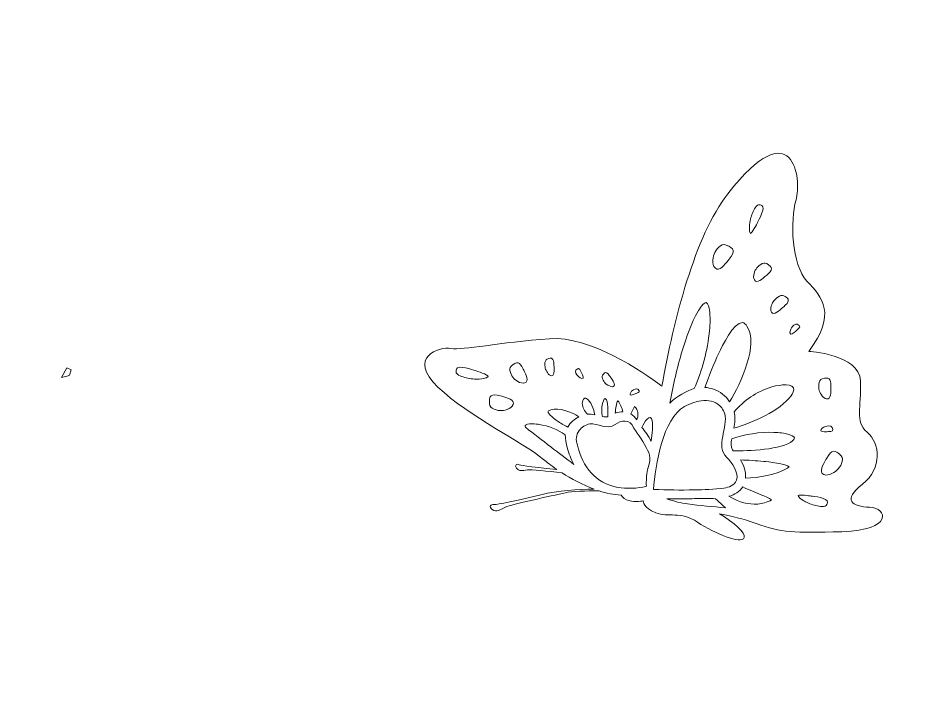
# Model space of a CAD drawing. Header units: millimetres. Extents: x -489 to 490, y -557 to 259.
# Drawn here: x -303.9 to -214.5, y -421.3 to -353.2 of the extents above; entities that cross this region are included whole.
import ezdxf

# ---------------------------------------------------------------- set-up
doc = ezdxf.new("R2010")
doc.units = ezdxf.units.MM
doc.header["$MEASUREMENT"] = 0
doc.layers.add('Layer 1', color=7, linetype='Continuous')

msp = doc.modelspace()

# ---------------------------------------------------------------- linework, layer by layer
at = {"layer": 'Layer 1', "color": 230, "lineweight": 20}
msp.add_open_spline([(-166.8468, -456.2661), (-160.4906, -442.8315), (-156.8329, -427.0741), (-156.8329, -410.2253), (-156.8329, -410.2253), (-156.8329, -393.3725), (-160.4906, -377.6175), (-166.8468, -364.1847), (-166.8468, -364.1847), (-162.2516, -359.85), (-159.2571, -352.8934), (-159.2571, -345.0271), (-159.2571, -345.0271), (-159.2571, -332.2163), (-167.1628, -321.8018), (-177.0625, -321.2727), (-177.0625, -321.2727), (-177.6615, -318.8629), (-178.2798, -316.4973), (-178.9244, -314.1809), (-178.9244, -314.1809), (-178.9244, -314.1809), (-178.9244, -285.2234), (-178.9244, -285.2234), (-178.9244, -285.2234), (-178.9244, -285.2234), (-428.9244, -285.2234), (-428.9244, -285.2234), (-428.9244, -285.2234), (-428.9244, -285.2234), (-428.9244, -314.1809), (-428.9244, -314.1809), (-428.9244, -314.1809), (-429.569, -316.4956), (-430.1873, -318.8637), (-430.7849, -321.2717), (-430.7849, -321.2717), (-440.686, -321.7997), (-448.5917, -332.2153), (-448.5917, -345.0237), (-448.5917, -345.0237), (-448.5917, -352.894), (-445.5972, -359.8484), (-441.002, -364.1808), (-441.002, -364.1808), (-447.3582, -377.6153), (-451.0159, -393.3727), (-451.0159, -410.2215), (-451.0159, -410.2215), (-451.0159, -427.0743), (-447.3582, -442.8294), (-441.002, -456.2621), (-441.002, -456.2621), (-445.5972, -460.5969), (-448.5917, -467.5535), (-448.5917, -475.4198), (-448.5917, -475.4198), (-448.5917, -488.2306), (-440.686, -498.6451), (-430.7863, -499.1742), (-430.7863, -499.1742), (-430.1873, -501.584), (-429.569, -503.9496), (-428.9244, -506.266), (-428.9244, -506.266), (-428.9244, -506.266), (-428.9244, -535.2235), (-428.9244, -535.2235), (-428.9244, -535.2235), (-428.9244, -535.2235), (-399.9669, -535.2235), (-399.9669, -535.2235), (-399.9669, -535.2235), (-397.6522, -535.8681), (-395.2841, -536.4863), (-392.8762, -537.084), (-392.8762, -537.084), (-392.3481, -546.9851), (-381.9325, -554.8908), (-369.1241, -554.8908), (-369.1241, -554.8908), (-361.2538, -554.8908), (-354.2994, -551.8963), (-349.967, -547.3011), (-349.967, -547.3011), (-336.5325, -553.6573), (-320.7751, -557.315), (-303.9263, -557.315), (-303.9263, -557.315), (-287.0735, -557.315), (-271.3185, -553.6573), (-257.8857, -547.3011), (-257.8857, -547.3011), (-253.551, -551.8963), (-246.5944, -554.8908), (-238.7281, -554.8908), (-238.7281, -554.8908), (-225.9173, -554.8908), (-215.5028, -546.9851), (-214.9737, -537.0854), (-214.9737, -537.0854), (-212.5639, -536.4863), (-210.1983, -535.8681), (-207.8819, -535.2235), (-207.8819, -535.2235), (-207.8819, -535.2235), (-178.9244, -535.2235), (-178.9244, -535.2235), (-178.9244, -535.2235), (-178.9244, -535.2235), (-178.9244, -506.266), (-178.9244, -506.266), (-178.9244, -506.266), (-178.2798, -503.9513), (-177.6615, -501.5832), (-177.0639, -499.1753), (-177.0639, -499.1753), (-167.1628, -498.6472), (-159.2571, -488.2316), (-159.2571, -475.4232), (-159.2571, -475.4232), (-159.2571, -467.5529), (-162.2516, -460.5985), (-166.8468, -456.2661)], degree=3, knots=[0, 0, 0, 0, 0.03125, 0.03125, 0.03125, 0.03125, 0.0625, 0.0625, 0.0625, 0.0625, 0.09375, 0.09375, 0.09375, 0.09375, 0.125, 0.125, 0.125, 0.125, 0.15625, 0.15625, 0.15625, 0.15625, 0.1875, 0.1875, 0.1875, 0.1875, 0.21875, 0.21875, 0.21875, 0.21875, 0.25, 0.25, 0.25, 0.25, 0.28125, 0.28125, 0.28125, 0.28125, 0.3125, 0.3125, 0.3125, 0.3125, 0.34375, 0.34375, 0.34375, 0.34375, 0.375, 0.375, 0.375, 0.375, 0.40625, 0.40625, 0.40625, 0.40625, 0.4375, 0.4375, 0.4375, 0.4375, 0.46875, 0.46875, 0.46875, 0.46875, 0.5, 0.5, 0.5, 0.5, 0.53125, 0.53125, 0.53125, 0.53125, 0.5625, 0.5625, 0.5625, 0.5625, 0.59375, 0.59375, 0.59375, 0.59375, 0.625, 0.625, 0.625, 0.625, 0.65625, 0.65625, 0.65625, 0.65625, 0.6875, 0.6875, 0.6875, 0.6875, 0.71875, 0.71875, 0.71875, 0.71875, 0.75, 0.75, 0.75, 0.75, 0.78125, 0.78125, 0.78125, 0.78125, 0.8125, 0.8125, 0.8125, 0.8125, 0.84375, 0.84375, 0.84375, 0.84375, 0.875, 0.875, 0.875, 0.875, 0.90625, 0.90625, 0.90625, 0.90625, 0.9375, 0.9375, 0.9375, 0.9375, 1, 1, 1, 1], dxfattribs=at)
at = {"layer": 'Layer 1', "color": 240, "lineweight": 20}
for points, knots in [([(-260.9765, -386.0111), (-262.1277, -385.796), (-265.356, -386.8789), (-262.2633, -389.8418), (-262.2633, -389.8418), (-259.1704, -392.805), (-253.7947, -395.3267), (-251.7979, -397.0141), (-251.7979, -397.0141), (-251.4864, -397.2772), (-251.0286, -397.6303), (-250.468, -398.0121), (-250.468, -398.0121), (-253.4484, -397.7287), (-254.1787, -397.5947), (-254.271, -397.521), (-254.271, -397.521), (-254.3653, -397.4487), (-254.751, -397.5502), (-254.4831, -397.8878), (-254.4831, -397.8878), (-254.2154, -398.2244), (-253.9141, -398.1311), (-253.3977, -398.0564), (-253.3977, -398.0564), (-253.046, -398.0036), (-251.3575, -398.189), (-249.9552, -398.35), (-249.9552, -398.35), (-249.048, -398.9285), (-247.9452, -399.5303), (-246.7843, -399.9609), (-246.7843, -399.9609), (-248.378, -399.9763), (-250.3345, -400.1005), (-252.0542, -400.5149), (-252.0542, -400.5149), (-255.7252, -401.3985), (-256.6383, -401.5386), (-256.7747, -401.4897), (-256.7747, -401.4897), (-256.9121, -401.4428), (-257.3115, -401.7104), (-256.874, -401.9905), (-256.874, -401.9905), (-256.4373, -402.2693), (-256.1302, -402.0472), (-255.5715, -401.7581), (-255.5715, -401.7581), (-255.0114, -401.4684), (-250.9722, -400.6368), (-249.6206, -400.3216), (-249.6206, -400.3216), (-248.9688, -400.1702), (-247.5633, -400.1333), (-246.2805, -400.1357), (-246.2805, -400.1357), (-245.5602, -400.3671), (-244.8256, -400.5235), (-244.1083, -400.5601), (-244.1083, -400.5601), (-243.9408, -400.8043), (-243.6764, -401.0035), (-243.3297, -401.1021), (-243.3297, -401.1021), (-242.6763, -401.289), (-241.9101, -401.1331), (-241.9101, -401.1331), (-241.9101, -401.1331), (-241.9101, -401.1331), (-241.9248, -401.8428), (-240.6662, -402.3171), (-240.6662, -402.3171), (-239.4065, -402.7897), (-238.2211, -402.1157), (-236.5087, -403.2498), (-236.5087, -403.2498), (-234.7958, -404.3829), (-232.1846, -405.4482), (-231.8892, -404.7729), (-231.8892, -404.7729), (-231.6885, -404.3134), (-232.9394, -403.2346), (-234.3424, -402.4072), (-234.3424, -402.4072), (-233.265, -402.614), (-231.9592, -402.914), (-230.7133, -403.36), (-230.7133, -403.36), (-228.1391, -404.2818), (-227.1136, -404.3179), (-222.187, -404.1854), (-222.187, -404.1854), (-217.059, -404.0464), (-217.6611, -401.8187), (-219.4423, -401.7585), (-219.4423, -401.7585), (-221.2004, -401.6996), (-222.1469, -401.0578), (-220.1613, -399.4869), (-220.1613, -399.4869), (-218.1344, -397.8842), (-218.4063, -395.4206), (-219.6937, -394.3174), (-219.6937, -394.3174), (-220.9712, -393.2231), (-220.2282, -391.8921), (-220.3529, -389.2387), (-220.3529, -389.2387), (-220.4769, -386.5678), (-225.4839, -386.3006), (-225.4839, -386.3006), (-225.4839, -386.3006), (-222.6986, -382.5792), (-224.1086, -380.9995), (-225.6616, -379.3395), (-225.6616, -379.3395), (-227.2032, -377.6912), (-227.3346, -373.321), (-226.7463, -371.2903), (-226.7463, -371.2903), (-226.1524, -369.2417), (-227.0045, -362.3425), (-233.5038, -370.6661), (-233.5038, -370.6661), (-236.796, -374.8839), (-238.8562, -383.1126), (-240.0511, -389.7427), (-240.0511, -389.7427), (-241.9751, -388.3124), (-247.1945, -384.7568), (-251.1883, -385.0449), (-251.1883, -385.0449), (-256.1779, -385.4056), (-259.8243, -386.2251), (-260.9765, -386.0111)], [0, 0, 0, 0, 0.0285714, 0.0285714, 0.0285714, 0.0285714, 0.0571429, 0.0571429, 0.0571429, 0.0571429, 0.0857143, 0.0857143, 0.0857143, 0.0857143, 0.1142857, 0.1142857, 0.1142857, 0.1142857, 0.1428571, 0.1428571, 0.1428571, 0.1428571, 0.1714286, 0.1714286, 0.1714286, 0.1714286, 0.2, 0.2, 0.2, 0.2, 0.2285714, 0.2285714, 0.2285714, 0.2285714, 0.2571429, 0.2571429, 0.2571429, 0.2571429, 0.2857143, 0.2857143, 0.2857143, 0.2857143, 0.3142857, 0.3142857, 0.3142857, 0.3142857, 0.3428571, 0.3428571, 0.3428571, 0.3428571, 0.3714286, 0.3714286, 0.3714286, 0.3714286, 0.4, 0.4, 0.4, 0.4, 0.4285714, 0.4285714, 0.4285714, 0.4285714, 0.4571429, 0.4571429, 0.4571429, 0.4571429, 0.4857143, 0.4857143, 0.4857143, 0.4857143, 0.5142857, 0.5142857, 0.5142857, 0.5142857, 0.5428571, 0.5428571, 0.5428571, 0.5428571, 0.5714286, 0.5714286, 0.5714286, 0.5714286, 0.6, 0.6, 0.6, 0.6, 0.6285714, 0.6285714, 0.6285714, 0.6285714, 0.6571429, 0.6571429, 0.6571429, 0.6571429, 0.6857143, 0.6857143, 0.6857143, 0.6857143, 0.7142857, 0.7142857, 0.7142857, 0.7142857, 0.7428571, 0.7428571, 0.7428571, 0.7428571, 0.7714286, 0.7714286, 0.7714286, 0.7714286, 0.8, 0.8, 0.8, 0.8, 0.8285714, 0.8285714, 0.8285714, 0.8285714, 0.8571429, 0.8571429, 0.8571429, 0.8571429, 0.8857143, 0.8857143, 0.8857143, 0.8857143, 0.9142857, 0.9142857, 0.9142857, 0.9142857, 0.9428571, 0.9428571, 0.9428571, 0.9428571, 1, 1, 1, 1]), ([(-231.2656, -374.6), (-231.4385, -374.5079), (-231.3643, -373.7022), (-231.3397, -373.5462), (-231.3397, -373.5462), (-231.3397, -373.5462), (-231.2956, -373.3324), (-231.2956, -373.3324), (-231.2956, -373.3324), (-231.2063, -372.9437), (-231.0618, -372.5187), (-230.8605, -372.173), (-230.8605, -372.173), (-230.8049, -372.0775), (-230.5932, -371.7513), (-230.4599, -371.7576), (-230.4599, -371.7576), (-230.3628, -371.765), (-230.2206, -371.775), (-230.1289, -371.8275), (-230.1289, -371.8275), (-229.7479, -372.0456), (-230.4416, -373.311), (-230.5579, -373.5221), (-230.5579, -373.5221), (-230.6378, -373.667), (-231.109, -374.5721), (-231.2656, -374.6)], [0, 0, 0, 0, 0.125, 0.125, 0.125, 0.125, 0.25, 0.25, 0.25, 0.25, 0.375, 0.375, 0.375, 0.375, 0.5, 0.5, 0.5, 0.5, 0.625, 0.625, 0.625, 0.625, 0.75, 0.75, 0.75, 0.75, 1, 1, 1, 1]), ([(-234.614, -378.1373), (-235.1318, -377.9352), (-235.0329, -377.0682), (-234.8744, -376.6626), (-234.8744, -376.6626), (-234.7174, -376.2609), (-234.2032, -375.5514), (-233.683, -375.7545), (-233.683, -375.7545), (-232.8591, -376.0763), (-232.7544, -376.4011), (-233.3871, -377.1701), (-233.3871, -377.1701), (-233.6058, -377.4358), (-234.1985, -378.2994), (-234.614, -378.1373)], [0, 0, 0, 0, 0.2, 0.2, 0.2, 0.2, 0.4, 0.4, 0.4, 0.4, 0.6, 0.6, 0.6, 0.6, 1, 1, 1, 1]), ([(-230.763, -379.3298), (-231.1298, -379.0951), (-230.8948, -378.4185), (-230.7159, -378.1409), (-230.7159, -378.1409), (-230.5346, -377.8597), (-230.0148, -377.3682), (-229.6497, -377.6018), (-229.6497, -377.6018), (-229.0527, -377.9838), (-229.0332, -378.2361), (-229.6502, -378.741), (-229.6502, -378.741), (-229.8507, -378.9052), (-230.4796, -379.5111), (-230.763, -379.3298)], [0, 0, 0, 0, 0.2, 0.2, 0.2, 0.2, 0.4, 0.4, 0.4, 0.4, 0.6, 0.6, 0.6, 0.6, 1, 1, 1, 1]), ([(-229.0799, -382.5127), (-229.441, -382.3128), (-229.1776, -381.6373), (-229.0199, -381.392), (-229.0199, -381.392), (-228.843, -381.1168), (-228.3127, -380.5953), (-227.9462, -380.7979), (-227.9462, -380.7979), (-227.812, -380.8721), (-227.5995, -380.9896), (-227.5288, -381.1328), (-227.5288, -381.1328), (-227.4059, -381.382), (-227.8063, -381.7397), (-227.962, -381.8722), (-227.962, -381.8722), (-228.1557, -382.0369), (-228.7983, -382.6686), (-229.0799, -382.5127)], [0, 0, 0, 0, 0.1666667, 0.1666667, 0.1666667, 0.1666667, 0.3333333, 0.3333333, 0.3333333, 0.3333333, 0.5, 0.5, 0.5, 0.5, 0.6666667, 0.6666667, 0.6666667, 0.6666667, 1, 1, 1, 1]), ([(-239.2626, -391.4263), (-238.9461, -389.6824), (-238.5308, -387.9077), (-238.0325, -386.2412), (-238.0325, -386.2412), (-237.6424, -384.9368), (-237.1454, -383.4964), (-236.4569, -382.3186), (-236.4569, -382.3186), (-236.3666, -382.1642), (-235.8947, -381.4012), (-235.6503, -381.4647), (-235.6503, -381.4647), (-235.4652, -381.5128), (-235.3587, -382.0577), (-235.3352, -382.2072), (-235.3352, -382.2072), (-235.2334, -382.8532), (-235.2673, -383.5987), (-235.3292, -384.2476), (-235.3292, -384.2476), (-235.5124, -386.168), (-236.0671, -388.2123), (-236.8425, -389.9815), (-236.8425, -389.9815), (-237.5907, -390.2449), (-238.6063, -390.7495), (-239.2626, -391.4263)], [0, 0, 0, 0, 0.125, 0.125, 0.125, 0.125, 0.25, 0.25, 0.25, 0.25, 0.375, 0.375, 0.375, 0.375, 0.5, 0.5, 0.5, 0.5, 0.625, 0.625, 0.625, 0.625, 0.75, 0.75, 0.75, 0.75, 1, 1, 1, 1]), ([(-235.7824, -389.8709), (-235.3885, -388.7287), (-234.9112, -387.5559), (-234.4015, -386.4747), (-234.4015, -386.4747), (-234.1128, -385.8624), (-232.9067, -383.3653), (-232.0689, -383.4431), (-232.0689, -383.4431), (-231.8732, -383.4612), (-231.7227, -383.6365), (-231.6222, -383.7896), (-231.6222, -383.7896), (-230.42, -385.6195), (-232.2174, -389.4448), (-233.342, -391.3086), (-233.342, -391.3086), (-233.7141, -390.7113), (-234.2628, -390.2859), (-234.9475, -390.0514), (-234.9475, -390.0514), (-235.1898, -389.9683), (-235.4959, -389.8978), (-235.7824, -389.8709)], [0, 0, 0, 0, 0.1428571, 0.1428571, 0.1428571, 0.1428571, 0.2857143, 0.2857143, 0.2857143, 0.2857143, 0.4285714, 0.4285714, 0.4285714, 0.4285714, 0.5714286, 0.5714286, 0.5714286, 0.5714286, 0.7142857, 0.7142857, 0.7142857, 0.7142857, 1, 1, 1, 1]), ([(-227.2721, -384.5844), (-227.4491, -384.4864), (-227.2778, -384.0872), (-227.2056, -383.9749), (-227.2056, -383.9749), (-227.1178, -383.8381), (-226.8066, -383.516), (-226.6194, -383.6194), (-226.6194, -383.6194), (-226.2769, -383.8085), (-226.3112, -383.8993), (-226.6427, -384.1815), (-226.6427, -384.1815), (-226.7273, -384.2535), (-227.1523, -384.6507), (-227.2721, -384.5844)], [0, 0, 0, 0, 0.2, 0.2, 0.2, 0.2, 0.4, 0.4, 0.4, 0.4, 0.6, 0.6, 0.6, 0.6, 1, 1, 1, 1]), ([(-251.4492, -387.0826), (-250.9182, -386.8469), (-250.7993, -386.9945), (-250.7635, -387.624), (-250.7635, -387.624), (-250.7523, -387.82), (-250.6574, -388.5941), (-250.8843, -388.6941), (-250.8843, -388.6941), (-251.1892, -388.8285), (-251.5023, -388.3064), (-251.5823, -388.0887), (-251.5823, -388.0887), (-251.6726, -387.8423), (-251.7589, -387.2201), (-251.4492, -387.0826)], [0, 0, 0, 0, 0.2, 0.2, 0.2, 0.2, 0.4, 0.4, 0.4, 0.4, 0.6, 0.6, 0.6, 0.6, 1, 1, 1, 1]), ([(-258.5605, -388.212), (-258.4049, -388.2664), (-257.3105, -388.6202), (-257.2742, -388.7812), (-257.2742, -388.7812), (-257.285, -388.8383), (-257.4782, -388.9196), (-257.5242, -388.9359), (-257.5242, -388.9359), (-257.7834, -389.0277), (-258.104, -389.0545), (-258.3771, -389.0566), (-258.3771, -389.0566), (-258.3771, -389.0566), (-258.6316, -389.0461), (-258.6316, -389.0461), (-258.6316, -389.0461), (-259.0567, -389.0184), (-259.5278, -388.9393), (-259.9272, -388.7878), (-259.9272, -388.7878), (-260.0468, -388.7423), (-260.4279, -388.5766), (-260.4493, -388.4254), (-260.4493, -388.4254), (-260.4612, -388.3199), (-260.4795, -388.1623), (-260.4388, -388.0544), (-260.4388, -388.0544), (-260.2736, -387.6162), (-258.8047, -388.1266), (-258.5605, -388.212)], [0, 0, 0, 0, 0.1111111, 0.1111111, 0.1111111, 0.1111111, 0.2222222, 0.2222222, 0.2222222, 0.2222222, 0.3333333, 0.3333333, 0.3333333, 0.3333333, 0.4444444, 0.4444444, 0.4444444, 0.4444444, 0.5555556, 0.5555556, 0.5555556, 0.5555556, 0.6666667, 0.6666667, 0.6666667, 0.6666667, 0.7777778, 0.7777778, 0.7777778, 0.7777778, 1, 1, 1, 1]), ([(-253.8072, -388.0654), (-253.6922, -388.3143), (-253.2447, -389.1018), (-253.5127, -389.3413), (-253.5127, -389.3413), (-253.8588, -389.6507), (-254.4904, -389.2457), (-254.7384, -388.9791), (-254.7384, -388.9791), (-254.9797, -388.7196), (-255.3377, -388.0685), (-254.9947, -387.7609), (-254.9947, -387.7609), (-254.4392, -387.2628), (-254.1606, -387.2996), (-253.8072, -388.0654)], [0, 0, 0, 0, 0.2, 0.2, 0.2, 0.2, 0.4, 0.4, 0.4, 0.4, 0.6, 0.6, 0.6, 0.6, 1, 1, 1, 1]), ([(-299.6227, -388.9072), (-299.6227, -388.9072), (-299.0716, -387.9492), (-299.0716, -387.9492), (-299.0716, -387.9492), (-299.0716, -387.9492), (-298.6587, -388.1326), (-298.6587, -388.1326), (-298.6587, -388.1326), (-298.6587, -388.1326), (-298.8128, -388.6719), (-298.8128, -388.6719), (-298.8128, -388.6719), (-298.8128, -388.6719), (-298.9535, -388.7128), (-298.9535, -388.7128), (-298.9535, -388.7128), (-298.9535, -388.7128), (-299.6227, -388.9072), (-299.6227, -388.9072)], [0, 0, 0, 0, 0.1666667, 0.1666667, 0.1666667, 0.1666667, 0.3333333, 0.3333333, 0.3333333, 0.3333333, 0.5, 0.5, 0.5, 0.5, 0.6666667, 0.6666667, 0.6666667, 0.6666667, 1, 1, 1, 1]), ([(-248.5878, -388.1563), (-248.336, -387.9017), (-248.2665, -387.9559), (-248.0913, -388.3151), (-248.0913, -388.3151), (-248.052, -388.3954), (-247.7933, -388.8779), (-247.8702, -388.9557), (-247.8702, -388.9557), (-247.9946, -389.0814), (-248.318, -388.8335), (-248.4014, -388.7438), (-248.4014, -388.7438), (-248.4955, -388.6424), (-248.7191, -388.289), (-248.5878, -388.1563)], [0, 0, 0, 0, 0.2, 0.2, 0.2, 0.2, 0.4, 0.4, 0.4, 0.4, 0.6, 0.6, 0.6, 0.6, 1, 1, 1, 1]), ([(-245.9436, -388.6763), (-245.8847, -388.5898), (-245.7763, -388.4292), (-245.6731, -388.3923), (-245.6731, -388.3923), (-245.5041, -388.3319), (-245.2551, -388.6942), (-245.1865, -388.7983), (-245.1865, -388.7983), (-245.0885, -388.9467), (-244.6474, -389.536), (-244.7715, -389.7178), (-244.7715, -389.7178), (-244.9346, -389.9568), (-245.4232, -389.6707), (-245.5695, -389.5474), (-245.5695, -389.5474), (-245.7521, -389.3935), (-246.1152, -388.9284), (-245.9436, -388.6763)], [0, 0, 0, 0, 0.1666667, 0.1666667, 0.1666667, 0.1666667, 0.3333333, 0.3333333, 0.3333333, 0.3333333, 0.5, 0.5, 0.5, 0.5, 0.6666667, 0.6666667, 0.6666667, 0.6666667, 1, 1, 1, 1]), ([(-229.2608, -389.862), (-228.8306, -389.7259), (-227.286, -389.3631), (-226.992, -389.9054), (-226.992, -389.9054), (-226.8633, -390.1428), (-227.1031, -390.5194), (-227.2372, -390.7014), (-227.2372, -390.7014), (-228.3349, -392.1927), (-231.0452, -393.3827), (-232.9231, -393.9308), (-232.9231, -393.9308), (-232.7988, -393.4056), (-232.7821, -392.7906), (-232.8675, -392.2832), (-232.8675, -392.2832), (-231.9384, -391.1801), (-230.6345, -390.2969), (-229.2608, -389.862)], [0, 0, 0, 0, 0.1666667, 0.1666667, 0.1666667, 0.1666667, 0.3333333, 0.3333333, 0.3333333, 0.3333333, 0.5, 0.5, 0.5, 0.5, 0.6666667, 0.6666667, 0.6666667, 0.6666667, 1, 1, 1, 1]), ([(-223.5557, -390.999), (-223.9717, -391.1279), (-224.3372, -390.5127), (-224.4341, -390.1966), (-224.4341, -390.1966), (-224.5309, -389.8799), (-224.5743, -389.1626), (-224.1582, -389.0335), (-224.1582, -389.0335), (-223.4811, -388.8236), (-223.2755, -388.9724), (-223.2878, -389.7693), (-223.2878, -389.7693), (-223.2918, -390.028), (-223.2348, -390.8995), (-223.5557, -390.999)], [0, 0, 0, 0, 0.2, 0.2, 0.2, 0.2, 0.4, 0.4, 0.4, 0.4, 0.6, 0.6, 0.6, 0.6, 1, 1, 1, 1]), ([(-256.0752, -390.7162), (-255.7671, -390.8037), (-254.7982, -390.9901), (-254.7805, -391.4045), (-254.7805, -391.4045), (-254.7584, -391.9253), (-255.54, -392.1639), (-255.942, -392.1801), (-255.942, -392.1801), (-256.3447, -392.1962), (-257.1456, -392.0226), (-257.168, -391.5015), (-257.168, -391.5015), (-257.2036, -390.6755), (-256.9754, -390.4608), (-256.0752, -390.7162)], [0, 0, 0, 0, 0.2, 0.2, 0.2, 0.2, 0.4, 0.4, 0.4, 0.4, 0.6, 0.6, 0.6, 0.6, 1, 1, 1, 1]), ([(-242.9701, -390.1841), (-242.8719, -390.1066), (-242.534, -389.9312), (-242.4229, -390.0545), (-242.4229, -390.0545), (-242.2115, -390.2894), (-242.2623, -390.3386), (-242.5916, -390.4675), (-242.5916, -390.4675), (-242.6648, -390.4961), (-243.1319, -390.6969), (-243.1946, -390.6274), (-243.1946, -390.6274), (-243.2947, -390.5163), (-243.0494, -390.2468), (-242.9701, -390.1841)], [0, 0, 0, 0, 0.2, 0.2, 0.2, 0.2, 0.4, 0.4, 0.4, 0.4, 0.6, 0.6, 0.6, 0.6, 1, 1, 1, 1]), ([(-247.5166, -390.9845), (-247.085, -391.2412), (-246.8201, -392.0166), (-246.704, -392.5964), (-246.704, -392.5964), (-246.9433, -392.5464), (-247.2062, -392.5266), (-247.432, -392.5379), (-247.432, -392.5379), (-247.7124, -392.2542), (-247.9465, -391.8753), (-247.9499, -391.4692), (-247.9499, -391.4692), (-247.9514, -391.3028), (-247.8922, -391.0035), (-247.7015, -390.9486), (-247.7015, -390.9486), (-247.6369, -390.9301), (-247.5723, -390.9513), (-247.5166, -390.9845)], [0, 0, 0, 0, 0.1666667, 0.1666667, 0.1666667, 0.1666667, 0.3333333, 0.3333333, 0.3333333, 0.3333333, 0.5, 0.5, 0.5, 0.5, 0.6666667, 0.6666667, 0.6666667, 0.6666667, 1, 1, 1, 1]), ([(-245.9445, -392.7731), (-246.0395, -392.3531), (-246.0626, -391.8825), (-245.9582, -391.469), (-245.9582, -391.469), (-245.9368, -391.3844), (-245.8011, -390.9838), (-245.6845, -390.982), (-245.6845, -390.982), (-245.6782, -390.9819), (-245.6636, -390.992), (-245.6592, -390.9954), (-245.6592, -390.9954), (-245.3658, -391.2203), (-245.3907, -392.3331), (-245.426, -392.7834), (-245.426, -392.7834), (-245.5356, -392.8288), (-245.7838, -392.8013), (-245.9445, -392.7731)], [0, 0, 0, 0, 0.1666667, 0.1666667, 0.1666667, 0.1666667, 0.3333333, 0.3333333, 0.3333333, 0.3333333, 0.5, 0.5, 0.5, 0.5, 0.6666667, 0.6666667, 0.6666667, 0.6666667, 1, 1, 1, 1]), ([(-244.6889, -392.4189), (-244.6406, -392.0057), (-244.549, -391.4058), (-244.431, -391.2023), (-244.431, -391.2023), (-244.1775, -391.473), (-243.9984, -391.9154), (-243.9115, -392.3095), (-243.9115, -392.3095), (-244.1682, -392.297), (-244.4409, -392.3375), (-244.6889, -392.4189)], [0, 0, 0, 0, 0.25, 0.25, 0.25, 0.25, 0.5, 0.5, 0.5, 0.5, 1, 1, 1, 1]), ([(-240.8698, -399.9952), (-240.7316, -397.5877), (-239.9442, -392.9469), (-237.8082, -391.7824), (-237.8082, -391.7824), (-236.7199, -391.1891), (-235.0134, -390.7456), (-234.119, -391.9145), (-234.119, -391.9145), (-233.987, -392.0871), (-233.8889, -392.2818), (-233.8246, -392.4891), (-233.8246, -392.4891), (-233.4245, -393.7795), (-234.8197, -395.7361), (-233.6114, -396.8263), (-233.6114, -396.8263), (-233.0722, -397.3127), (-232.3989, -398.3318), (-232.6524, -399.0831), (-232.6524, -399.0831), (-232.8284, -399.6048), (-233.42, -399.7913), (-233.9119, -399.8616), (-233.9119, -399.8616), (-234.8685, -399.9982), (-235.8942, -400.027), (-236.8605, -400.0429), (-236.8605, -400.0429), (-238.1913, -400.0648), (-239.5376, -400.0469), (-240.8698, -399.9952)], [0, 0, 0, 0, 0.1111111, 0.1111111, 0.1111111, 0.1111111, 0.2222222, 0.2222222, 0.2222222, 0.2222222, 0.3333333, 0.3333333, 0.3333333, 0.3333333, 0.4444444, 0.4444444, 0.4444444, 0.4444444, 0.5555556, 0.5555556, 0.5555556, 0.5555556, 0.6666667, 0.6666667, 0.6666667, 0.6666667, 0.7777778, 0.7777778, 0.7777778, 0.7777778, 1, 1, 1, 1]), ([(-251.0825, -392.1043), (-250.2431, -391.8426), (-249.0755, -392.3005), (-248.2777, -392.7949), (-248.2777, -392.7949), (-248.7317, -393.0143), (-249.1454, -393.3805), (-249.3975, -393.8091), (-249.3975, -393.8091), (-249.7583, -393.6183), (-250.1209, -393.4018), (-250.4526, -393.1759), (-250.4526, -393.1759), (-250.622, -393.0604), (-251.3933, -392.5076), (-251.3441, -392.2669), (-251.3441, -392.2669), (-251.3281, -392.1891), (-251.1436, -392.1233), (-251.0825, -392.1043)], [0, 0, 0, 0, 0.1666667, 0.1666667, 0.1666667, 0.1666667, 0.3333333, 0.3333333, 0.3333333, 0.3333333, 0.5, 0.5, 0.5, 0.5, 0.6666667, 0.6666667, 0.6666667, 0.6666667, 1, 1, 1, 1]), ([(-243.1385, -392.5112), (-243.0203, -392.2638), (-242.845, -391.8823), (-242.7717, -391.7547), (-242.7717, -391.7547), (-242.7202, -391.8021), (-242.6546, -391.8863), (-242.6308, -391.9178), (-242.6308, -391.9178), (-242.3671, -392.2686), (-242.3748, -392.7155), (-242.5515, -393.0929), (-242.5515, -393.0929), (-242.699, -392.8597), (-242.9077, -392.6541), (-243.1385, -392.5112)], [0, 0, 0, 0, 0.2, 0.2, 0.2, 0.2, 0.4, 0.4, 0.4, 0.4, 0.6, 0.6, 0.6, 0.6, 1, 1, 1, 1]), ([(-242.0278, -393.8414), (-241.8143, -393.4043), (-241.2094, -392.2741), (-241.0056, -393.2061), (-241.0056, -393.2061), (-240.9248, -393.5761), (-241.0164, -394.4911), (-241.1102, -395.2134), (-241.1102, -395.2134), (-241.3765, -394.7229), (-241.7421, -394.2062), (-242.0278, -393.8414)], [0, 0, 0, 0, 0.25, 0.25, 0.25, 0.25, 0.5, 0.5, 0.5, 0.5, 1, 1, 1, 1]), ([(-247.2157, -393.4996), (-246.4445, -393.3724), (-245.454, -394.1489), (-244.6945, -393.5667), (-244.6945, -393.5667), (-244.1124, -393.1204), (-243.1912, -393.0006), (-242.8851, -393.8407), (-242.8851, -393.8407), (-242.8851, -393.8407), (-242.8751, -393.8681), (-242.8751, -393.8681), (-242.8751, -393.8681), (-242.8751, -393.8681), (-242.8584, -393.8918), (-242.8584, -393.8918), (-242.8584, -393.8918), (-242.3835, -394.5655), (-241.8204, -395.3544), (-241.4684, -396.1008), (-241.4684, -396.1008), (-241.3147, -396.4267), (-241.1995, -396.7493), (-241.2448, -397.1135), (-241.2448, -397.1135), (-241.2828, -397.4195), (-241.4028, -397.7533), (-241.4685, -398.0611), (-241.4685, -398.0611), (-241.5829, -398.5968), (-241.6125, -399.1344), (-241.5953, -399.679), (-241.5953, -399.679), (-242.4573, -399.912), (-243.5858, -399.9423), (-244.4251, -399.7895), (-244.4251, -399.7895), (-246.674, -399.38), (-247.8941, -397.758), (-248.4192, -395.6126), (-248.4192, -395.6126), (-248.4192, -395.6126), (-248.4224, -395.5992), (-248.4224, -395.5992), (-248.4224, -395.5992), (-248.4224, -395.5992), (-248.4274, -395.5864), (-248.4274, -395.5864), (-248.4274, -395.5864), (-248.6178, -395.0879), (-248.5812, -394.585), (-248.2566, -394.1533), (-248.2566, -394.1533), (-248.0165, -393.8342), (-247.6133, -393.5653), (-247.2157, -393.4996)], [0, 0, 0, 0, 0.0666667, 0.0666667, 0.0666667, 0.0666667, 0.1333333, 0.1333333, 0.1333333, 0.1333333, 0.2, 0.2, 0.2, 0.2, 0.2666667, 0.2666667, 0.2666667, 0.2666667, 0.3333333, 0.3333333, 0.3333333, 0.3333333, 0.4, 0.4, 0.4, 0.4, 0.4666667, 0.4666667, 0.4666667, 0.4666667, 0.5333333, 0.5333333, 0.5333333, 0.5333333, 0.6, 0.6, 0.6, 0.6, 0.6666667, 0.6666667, 0.6666667, 0.6666667, 0.7333333, 0.7333333, 0.7333333, 0.7333333, 0.8, 0.8, 0.8, 0.8, 0.8666667, 0.8666667, 0.8666667, 0.8666667, 1, 1, 1, 1]), ([(-249.4368, -395.8366), (-249.2864, -396.4219), (-249.0646, -396.9859), (-248.7739, -397.512), (-248.7739, -397.512), (-249.5449, -396.9345), (-250.3135, -396.3538), (-251.0792, -395.7697), (-251.0792, -395.7697), (-251.9182, -395.1298), (-252.7628, -394.4854), (-253.5802, -393.8179), (-253.5802, -393.8179), (-253.603, -393.7721), (-253.6264, -393.7092), (-253.6098, -393.6682), (-253.6098, -393.6682), (-253.4963, -393.3902), (-252.4385, -393.5052), (-252.2223, -393.541), (-252.2223, -393.541), (-251.3296, -393.6887), (-250.3949, -394.0651), (-249.6402, -394.5738), (-249.6402, -394.5738), (-249.6249, -394.9832), (-249.5341, -395.4579), (-249.4368, -395.8366)], [0, 0, 0, 0, 0.125, 0.125, 0.125, 0.125, 0.25, 0.25, 0.25, 0.25, 0.375, 0.375, 0.375, 0.375, 0.5, 0.5, 0.5, 0.5, 0.625, 0.625, 0.625, 0.625, 0.75, 0.75, 0.75, 0.75, 1, 1, 1, 1]), ([(-224.2829, -394.1876), (-224.3601, -394.0016), (-223.9773, -393.7956), (-223.8517, -393.7529), (-223.8517, -393.7529), (-223.6975, -393.7004), (-223.253, -393.6417), (-223.1708, -393.8398), (-223.1708, -393.8398), (-223.0209, -394.201), (-223.1045, -394.2507), (-223.5397, -394.2652), (-223.5397, -394.2652), (-223.6514, -394.2689), (-224.2299, -394.3152), (-224.2829, -394.1876)], [0, 0, 0, 0, 0.2, 0.2, 0.2, 0.2, 0.4, 0.4, 0.4, 0.4, 0.6, 0.6, 0.6, 0.6, 1, 1, 1, 1]), ([(-233.1283, -394.9742), (-231.8214, -394.5222), (-230.3096, -394.2874), (-228.9333, -394.3335), (-228.9333, -394.3335), (-228.448, -394.3499), (-227.8891, -394.4022), (-227.4254, -394.5531), (-227.4254, -394.5531), (-227.3006, -394.5937), (-226.9291, -394.7333), (-226.9036, -394.8911), (-226.9036, -394.8911), (-226.8885, -394.9847), (-227.0186, -395.1125), (-227.0793, -395.1658), (-227.0793, -395.1658), (-228.0996, -396.0645), (-231.5523, -396.1863), (-232.9672, -396.1552), (-232.9672, -396.1552), (-233.2329, -395.9481), (-233.1904, -395.3223), (-233.1283, -394.9742)], [0, 0, 0, 0, 0.1428571, 0.1428571, 0.1428571, 0.1428571, 0.2857143, 0.2857143, 0.2857143, 0.2857143, 0.4285714, 0.4285714, 0.4285714, 0.4285714, 0.5714286, 0.5714286, 0.5714286, 0.5714286, 0.7142857, 0.7142857, 0.7142857, 0.7142857, 1, 1, 1, 1]), ([(-224.1504, -398.4004), (-224.4549, -398.0749), (-223.8714, -397.204), (-223.7058, -396.9027), (-223.7058, -396.9027), (-223.2259, -396.0297), (-222.8862, -396.0081), (-222.2821, -396.6533), (-222.2821, -396.6533), (-221.9021, -397.0592), (-222.3652, -397.7985), (-222.6833, -398.096), (-222.6833, -398.096), (-222.9989, -398.3913), (-223.7684, -398.8088), (-224.1504, -398.4004)], [0, 0, 0, 0, 0.2, 0.2, 0.2, 0.2, 0.4, 0.4, 0.4, 0.4, 0.6, 0.6, 0.6, 0.6, 1, 1, 1, 1]), ([(-229.9467, -397.2174), (-229.606, -397.2502), (-227.6608, -397.4577), (-227.4263, -397.7454), (-227.4263, -397.7454), (-227.4614, -397.7921), (-227.5641, -397.8586), (-227.5994, -397.8798), (-227.5994, -397.8798), (-228.6944, -398.5361), (-230.4448, -398.8532), (-231.7714, -398.8781), (-231.7714, -398.8781), (-231.7, -398.2664), (-231.9223, -397.5959), (-232.2621, -397.0644), (-232.2621, -397.0644), (-231.4901, -397.0933), (-230.7119, -397.1438), (-229.9467, -397.2174)], [0, 0, 0, 0, 0.1666667, 0.1666667, 0.1666667, 0.1666667, 0.3333333, 0.3333333, 0.3333333, 0.3333333, 0.5, 0.5, 0.5, 0.5, 0.6666667, 0.6666667, 0.6666667, 0.6666667, 1, 1, 1, 1]), ([(-232.0103, -399.75), (-231.3939, -400.0512), (-230.7629, -400.2986), (-230.1265, -400.5562), (-230.1265, -400.5562), (-229.9846, -400.6136), (-229.3143, -400.8801), (-229.1714, -401.0269), (-229.1714, -401.0269), (-229.294, -401.1361), (-229.749, -401.2808), (-229.859, -401.3141), (-229.859, -401.3141), (-230.7682, -401.5889), (-231.7228, -401.4405), (-232.586, -401.0835), (-232.586, -401.0835), (-232.8391, -400.9787), (-233.1288, -400.8369), (-233.3952, -400.6781), (-233.3952, -400.6781), (-232.8502, -400.5284), (-232.3318, -400.2044), (-232.0103, -399.75)], [0, 0, 0, 0, 0.1428571, 0.1428571, 0.1428571, 0.1428571, 0.2857143, 0.2857143, 0.2857143, 0.2857143, 0.4285714, 0.4285714, 0.4285714, 0.4285714, 0.5714286, 0.5714286, 0.5714286, 0.5714286, 0.7142857, 0.7142857, 0.7142857, 0.7142857, 1, 1, 1, 1]), ([(-237.821, -400.9217), (-237.1486, -400.9137), (-236.4758, -400.8995), (-235.8034, -400.8979), (-235.8034, -400.8979), (-235.6104, -400.8975), (-234.9128, -400.884), (-234.7468, -400.9387), (-234.7468, -400.9387), (-234.5488, -401.0616), (-234.2327, -401.364), (-234.0362, -401.5388), (-234.0362, -401.5388), (-234.0362, -401.5388), (-233.7336, -401.8101), (-233.7336, -401.8101), (-233.7336, -401.8101), (-234.9983, -401.71), (-236.2735, -401.5887), (-237.5261, -401.4289), (-237.5261, -401.4289), (-238.1266, -401.3524), (-238.8761, -401.1759), (-239.547, -400.9218), (-239.547, -400.9218), (-239.547, -400.9218), (-239.4454, -400.9236), (-239.4454, -400.9236), (-239.4454, -400.9236), (-238.9042, -400.9327), (-238.3622, -400.9282), (-237.821, -400.9217)], [0, 0, 0, 0, 0.1111111, 0.1111111, 0.1111111, 0.1111111, 0.2222222, 0.2222222, 0.2222222, 0.2222222, 0.3333333, 0.3333333, 0.3333333, 0.3333333, 0.4444444, 0.4444444, 0.4444444, 0.4444444, 0.5555556, 0.5555556, 0.5555556, 0.5555556, 0.6666667, 0.6666667, 0.6666667, 0.6666667, 0.7777778, 0.7777778, 0.7777778, 0.7777778, 1, 1, 1, 1]), ([(-226.5291, -400.5949), (-226.4165, -400.4886), (-225.4085, -400.6274), (-225.243, -400.6462), (-225.243, -400.6462), (-225.0038, -400.6733), (-223.57, -400.839), (-223.6125, -401.2757), (-223.6125, -401.2757), (-223.6161, -401.3129), (-223.6275, -401.3504), (-223.6412, -401.385), (-223.6412, -401.385), (-223.6695, -401.4566), (-223.7102, -401.5249), (-223.7499, -401.5907), (-223.7499, -401.5907), (-223.8188, -401.6985), (-224.2071, -401.6825), (-224.3172, -401.6727), (-224.3172, -401.6727), (-224.7155, -401.637), (-225.1457, -401.509), (-225.5145, -401.3571), (-225.5145, -401.3571), (-225.5145, -401.3571), (-225.7193, -401.2671), (-225.7193, -401.2671), (-225.7193, -401.2671), (-225.8576, -401.1987), (-226.5543, -400.7959), (-226.5291, -400.5949)], [0, 0, 0, 0, 0.1111111, 0.1111111, 0.1111111, 0.1111111, 0.2222222, 0.2222222, 0.2222222, 0.2222222, 0.3333333, 0.3333333, 0.3333333, 0.3333333, 0.4444444, 0.4444444, 0.4444444, 0.4444444, 0.5555556, 0.5555556, 0.5555556, 0.5555556, 0.6666667, 0.6666667, 0.6666667, 0.6666667, 0.7777778, 0.7777778, 0.7777778, 0.7777778, 1, 1, 1, 1])]:
    msp.add_open_spline(points, degree=3, knots=knots, dxfattribs=at)

doc.saveas('drawing.dxf')
